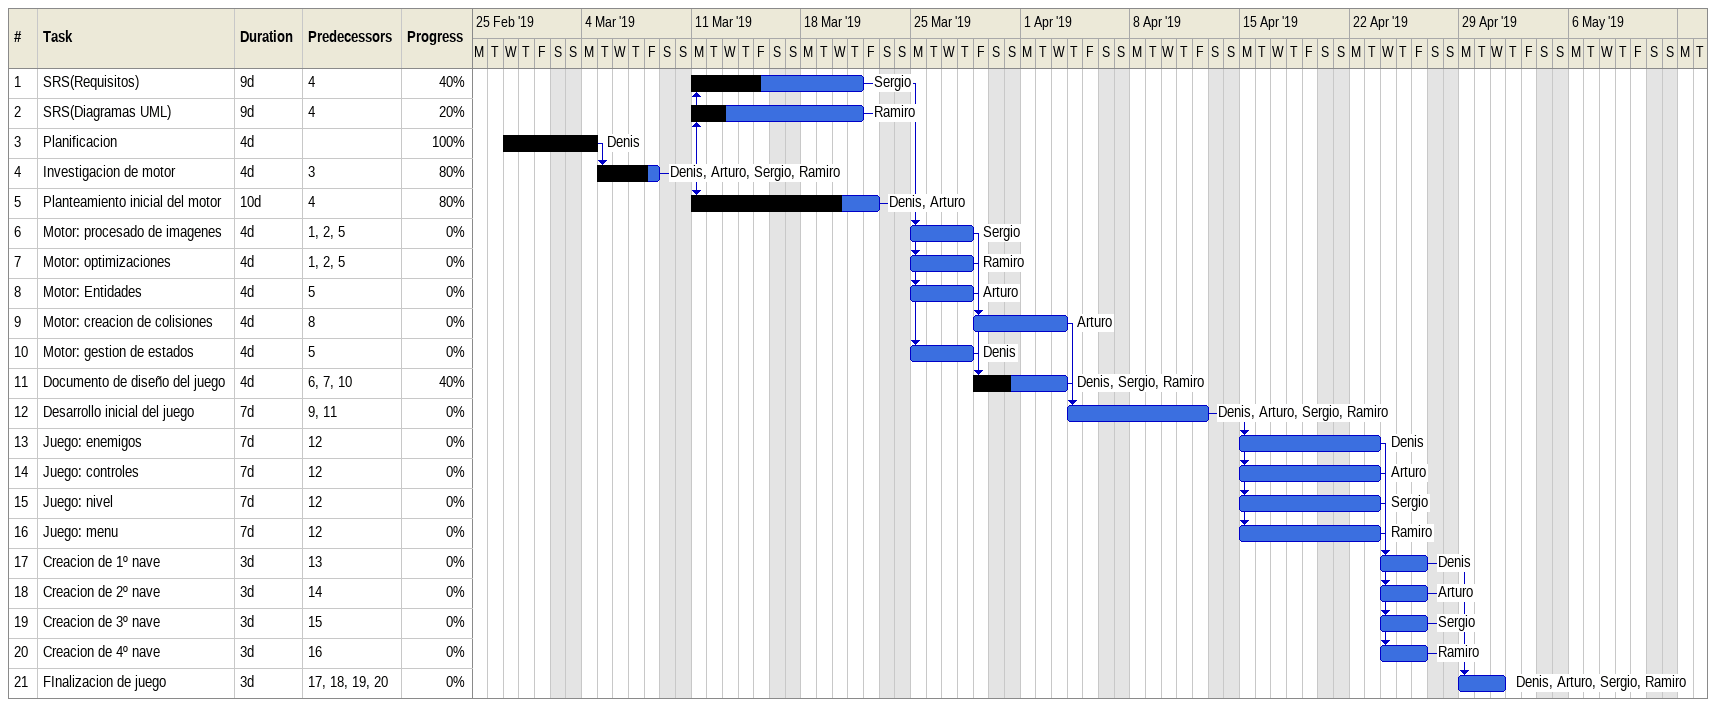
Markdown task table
| ID | Task | Duration | Start | Finish | Predecessors | Resources | % complete |
|---|---|---|---|---|---|---|---|
| 1 | SRS(Requisitos) | 9d | 2019-03-11 | 2019-03-21 | 4 | Sergio | 40 |
| 2 | SRS(Diagramas UML) | 9d | 2019-03-11 | 2019-03-21 | 4 | Ramiro | 20 |
| 3 | Planificacion | 4d | 2019-02-27 | 2019-03-04 |  | Denis | 100 |
| 4 | Investigacion de motor | 4d | 2019-03-05 | 2019-03-08 | 3 | Denis, Arturo, Sergio, Ramiro | 80 |
| 5 | Planteamiento inicial del motor | 10d | 2019-03-11 | 2019-03-22 | 4 | Denis, Arturo | 80 |
| 6 | Motor: procesado de imagenes | 4d | 2019-03-25 | 2019-03-28 | 1, 2, 5 | Sergio | 0 |
| 7 | Motor: optimizaciones | 4d | 2019-03-25 | 2019-03-28 | 1, 2, 5 | Ramiro | 0 |
| 8 | Motor: Entidades | 4d | 2019-03-25 | 2019-03-28 | 5 | Arturo | 0 |
| 9 | Motor: creacion de colisiones | 4d | 2019-03-29 | 2019-04-03 | 8 | Arturo | 0 |
| 10 | Motor: gestion de estados | 4d | 2019-03-25 | 2019-03-28 | 5 | Denis | 0 |
| 11 | Documento de diseño del juego | 4d | 2019-03-29 | 2019-04-03 | 6, 7, 10 | Denis, Sergio, Ramiro | 40 |
| 12 | Desarrollo inicial del juego | 7d | 2019-04-04 | 2019-04-12 | 9, 11 | Denis, Arturo, Sergio, Ramiro | 0 |
| 13 | Juego: enemigos | 7d | 2019-04-15 | 2019-04-23 | 12 | Denis | 0 |
| 14 | Juego: controles | 7d | 2019-04-15 | 2019-04-23 | 12 | Arturo | 0 |
| 15 | Juego: nivel | 7d | 2019-04-15 | 2019-04-23 | 12 | Sergio | 0 |
| 16 | Juego: menu | 7d | 2019-04-15 | 2019-04-23 | 12 | Ramiro | 0 |
| 17 | Creacion de 1º nave | 3d | 2019-04-24 | 2019-04-26 | 13 | Denis | 0 |
| 18 | Creacion de 2º nave | 3d | 2019-04-24 | 2019-04-26 | 14 | Arturo | 0 |
| 19 | Creacion de 3º nave | 3d | 2019-04-24 | 2019-04-26 | 15 | Sergio | 0 |
| 20 | Creacion de 4º nave | 3d | 2019-04-24 | 2019-04-26 | 16 | Ramiro | 0 |
| 21 | FInalizacion de juego | 3d | 2019-04-29 | 2019-05-01 | 17, 18, 19, 20 | Denis, Arturo, Sergio, Ramiro | 0 |
